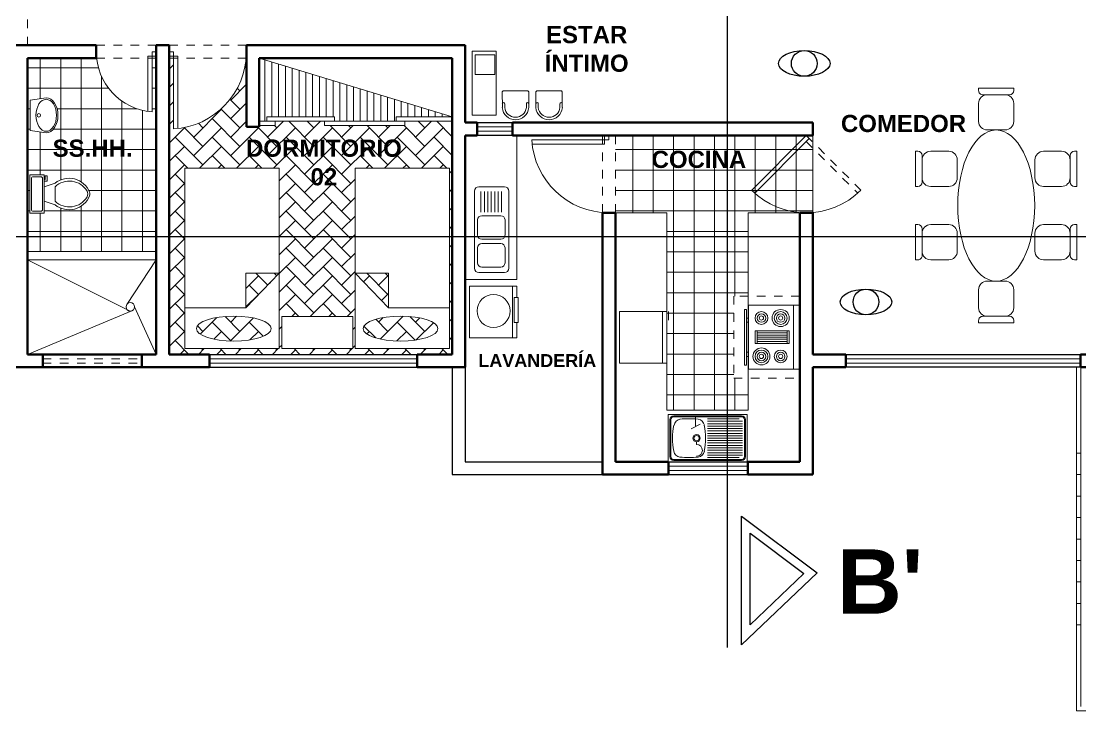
# Model space of a CAD drawing. Header units: millimetres. Extents: x 287 to 445, y 520 to 576.
# Drawn here: x 395.1 to 407.45, y 561.78 to 569.81 of the extents above; entities that cross this region are included whole.
import ezdxf

# ---------------------------------------------------------------- set-up
doc = ezdxf.new("R2010")
doc.units = ezdxf.units.MM
doc.header["$LTSCALE"] = 0.015
doc.linetypes.add('DASHED2', pattern=[9.525, 6.35, -3.175])
doc.layers.add('01 Corte', color=10, linetype='Continuous')
for name, color, linetype, lineweight in [('Muebles', 11, 'Continuous', 20), ('Muros', 41, 'Continuous', 60), ('Muros Bajos', 20, 'Continuous', 30), ('Proyecciones', 46, 'Continuous', 0), ('Puertas', 31, 'Continuous', 20), ('Texto', 133, 'Continuous', 20), ('Texturas', 38, 'Continuous', 0), ('Ventanas', 130, 'Continuous', 20)]:
    doc.layers.add(name, color=color, linetype=linetype, lineweight=lineweight)
pattern_1 = [(0, (-4.9632, 37.29303), (0, 0.238125), []), (90, (-4.9632, 37.29303), (-0.238125, 1e-17), [])]

# ---------------------------------------------------------------- blocks, each defined once
blk = doc.blocks.new('p04')
at = {"layer": 'Proyecciones', "linetype": 'DASHED2'}
for p, q in [((451.095, 543.079), (451.995, 543.079)), ((451.095, 542.929), (451.995, 542.929))]:
    blk.add_line(p, q, dxfattribs=at)
at = {"layer": 'Puertas'}
for p, q in [((451.145, 543.902), (451.145, 543.004)), ((451.195, 543.898), (451.195, 543.054)), ((451.095, 543.054), (451.195, 543.054)), ((451.095, 543.004), (451.145, 543.004))]:
    blk.add_line(p, q, dxfattribs=at)
blk.add_arc((451.095, 543.004), 0.9, 0, 86.8153, dxfattribs=at)
blk = doc.blocks.new('P02')
at = {"layer": 'Proyecciones', "linetype": 'DASHED2'}
for p, q in [((454.165, 543.091), (454.865, 543.091)), ((454.165, 542.941), (454.865, 542.941))]:
    blk.add_line(p, q, dxfattribs=at)
at = {"layer": 'Puertas'}
for p, q in [((454.215, 543.714), (454.215, 543.016)), ((454.265, 543.708), (454.265, 543.066)), ((454.165, 543.066), (454.265, 543.066)), ((454.165, 543.016), (454.215, 543.016))]:
    blk.add_line(p, q, dxfattribs=at)
blk.add_arc((454.165, 543.016), 0.7, 0, 85.904, dxfattribs=at)
blk = doc.blocks.new('lavaplatos')
at = {"layer": 'Muebles'}
for p, q in [((423.153, 544.413), (423.703, 544.413)), ((423.153, 543.495), (423.153, 544.413)), ((423.703, 544.413), (423.703, 543.495)), ((423.167, 543.559), (423.167, 544.349)), ((423.178, 543.559), (423.178, 544.349)), ((423.212, 544.394), (423.644, 544.394)), ((423.212, 544.383), (423.644, 544.383)), ((423.428, 544.383), (423.461, 544.383)), ((423.678, 544.349), (423.678, 543.559)), ((423.689, 544.349), (423.689, 543.559)), ((423.703, 544.341), (423.703, 543.641)), ((423.703, 544.341), (423.703, 543.641)), ((423.703, 544.341), (423.703, 543.641)), ((423.153, 544.11), (423.153, 544.055)), ((423.385, 544.083), (423.355, 544.083)), ((423.592, 544.041), (423.537, 544.147)), ((423.678, 544.094), (423.564, 544.094)), ((423.203, 543.956), (423.203, 543.588)), ((423.231, 543.956), (423.231, 543.546)), ((423.259, 543.956), (423.259, 543.546)), ((423.287, 543.956), (423.287, 543.546)), ((423.316, 543.956), (423.316, 543.546)), ((423.344, 543.956), (423.344, 543.546)), ((423.372, 543.956), (423.372, 543.546)), ((423.4, 543.956), (423.4, 543.546)), ((423.428, 543.956), (423.428, 543.546)), ((423.456, 543.956), (423.456, 543.546)), ((423.484, 543.956), (423.484, 543.546)), ((423.512, 543.956), (423.512, 543.546)), ((423.54, 543.956), (423.54, 543.546)), ((423.568, 543.956), (423.568, 543.546)), ((423.596, 543.956), (423.596, 543.546)), ((423.624, 543.956), (423.624, 543.546)), ((423.652, 543.956), (423.652, 543.586)), ((423.153, 543.495), (423.703, 543.495)), ((423.212, 543.525), (423.644, 543.525)), ((423.212, 543.514), (423.644, 543.514))]:
    blk.add_line(p, q, dxfattribs=at)
for radius in [0.0427, 0.0427, 0.0309]:
    blk.add_circle((423.428, 544.083), radius, dxfattribs=at)
for centre, radius, start, end in [((423.212, 544.349), 0.0449, 90, 180), ((423.212, 544.349), 0.0337, 90, 180), ((423.291, 544.266), 0.0842, 100.3812, 172.77), ((423.428, 543.521), 0.842, 79.6188, 100.3812), ((423.564, 544.263), 0.0842, 7.23, 79.6188), ((423.644, 544.349), 0.0449, 0, 90), ((423.644, 544.349), 0.0337, 0, 90), ((424.043, 544.171), 0.842, 172.77, 187.23), ((422.813, 544.171), 0.842, 352.77, 7.23), ((423.291, 544.075), 0.0842, 187.23, 259.6188), ((423.286, 544.083), 0.0681, 180.4616, 359.5384), ((423.564, 544.075), 0.0842, 280.3812, 352.77), ((423.428, 544.821), 0.842, 259.6188, 280.3812), ((423.212, 543.559), 0.0449, 180, 270), ((423.212, 543.559), 0.0337, 180, 270), ((423.644, 543.559), 0.0337, 270, 0), ((423.644, 543.559), 0.0449, 270, 0)]:
    blk.add_arc(centre, radius, start, end, dxfattribs=at)
blk = doc.blocks.new('cocina')
at = {"layer": 'Muebles'}
for p, q in [((421.594, 544.645), (421.594, 545.241)), ((421.594, 545.241), (422.339, 545.241)), ((421.594, 545.167), (422.339, 545.167)), ((422.339, 545.241), (422.339, 544.645)), ((421.892, 544.72), (421.892, 545.117)), ((421.892, 545.117), (422.041, 545.117)), ((421.892, 545.092), (422.041, 545.092)), ((421.917, 544.745), (421.917, 545.092)), ((421.942, 545.092), (421.942, 544.745)), ((421.967, 544.745), (421.967, 545.092)), ((421.991, 545.092), (421.991, 544.745)), ((422.016, 544.745), (422.016, 545.092)), ((422.041, 545.117), (422.041, 544.72)), ((422.041, 544.745), (421.892, 544.745)), ((422.041, 544.72), (421.892, 544.72)), ((422.339, 544.645), (421.594, 544.645)), ((421.644, 544.595), (421.644, 544.62)), ((421.644, 544.62), (422.29, 544.62)), ((422.29, 544.595), (421.644, 544.595)), ((421.743, 544.645), (421.743, 544.62)), ((421.793, 544.62), (421.793, 544.645)), ((422.141, 544.62), (422.141, 544.645)), ((422.19, 544.645), (422.19, 544.62)), ((422.29, 544.62), (422.29, 544.595))]:
    blk.add_line(p, q, dxfattribs=at)
for centre, radius in [((421.743, 545.018), 0.0994), ((421.743, 545.018), 0.0745), ((421.743, 545.018), 0.0497), ((421.743, 545.018), 0.0248), ((422.19, 545.018), 0.0745), ((422.19, 545.018), 0.0497), ((422.19, 545.018), 0.0248), ((421.743, 544.794), 0.0745), ((421.743, 544.794), 0.0497), ((421.743, 544.794), 0.0248), ((422.19, 544.794), 0.0994), ((422.19, 544.794), 0.0745), ((422.19, 544.794), 0.0497), ((422.19, 544.794), 0.0248)]:
    blk.add_circle(centre, radius, dxfattribs=at)
blk = doc.blocks.new('refrigeradora')
at = {"layer": 'Muebles'}
for p, q in [((420.11, 549.881), (420.11, 550.481)), ((420.16, 550.481), (420.71, 550.481)), ((420.16, 549.881), (420.16, 550.481)), ((420.66, 550.481), (420.66, 549.881)), ((420.71, 550.481), (420.71, 549.881)), ((420.73, 549.881), (420.73, 549.981)), ((420.71, 549.881), (420.16, 549.881))]:
    blk.add_line(p, q, dxfattribs=at)
blk = doc.blocks.new('silla01')
at = {"layer": 'Muebles'}
for p, q in [((420.99, 543.918), (420.99, 543.708)), ((421.3, 544.018), (421.09, 544.018)), ((421.4, 543.708), (421.4, 543.918)), ((420.99, 543.558), (420.99, 543.532)), ((421.35, 543.608), (421.04, 543.608)), ((421.09, 543.608), (421.3, 543.608)), ((421.4, 543.532), (421.4, 543.558)), ((420.99, 543.532), (421.4, 543.532))]:
    blk.add_line(p, q, dxfattribs=at)
for centre, radius, start, end in [((421.09, 543.918), 0.1, 90, 180), ((421.3, 543.918), 0.1, 360, 90), ((421.09, 543.708), 0.1, 180, 270), ((421.3, 543.708), 0.1, 270, 360), ((421.04, 543.558), 0.05, 90, 180), ((421.35, 543.558), 0.05, 360, 90)]:
    blk.add_arc(centre, radius, start, end, dxfattribs=at)
blk = doc.blocks.new('comedor')
at = {"layer": 'Muebles'}
blk.add_ellipse((421.545, 544.456), major_axis=(-0.88, 0), ratio=0.50965, dxfattribs=at)
for p, rotation in [((842.313, 1088.927), 180.0000000000026), ((966.443, 123.261), 90), ((0.777, -0.014), 2.557953848736361e-12)]:
    blk.add_blockref('silla01', p, dxfattribs=dict(at, rotation=rotation))
at = {"layer": 'Muebles', "xscale": -1}
for p, rotation in [((0.777, 1088.927), 179.9999999999974), ((-123.353, 123.261), 270), ((842.313, -0.014), 359.9999999999975)]:
    blk.add_blockref('silla01', p, dxfattribs=dict(at, rotation=rotation))
blk = doc.blocks.new('persona')
blk.add_circle((422.895, 544.36), 0.15)
blk.add_ellipse((422.895, 544.36), major_axis=(0.3, 0), ratio=0.5)
blk = doc.blocks.new('inodoro 02')
at = {"layer": 'Muebles'}
for p, q in [((418.605, 542.458, 0.086), (418.605, 542.903, 0.086)), ((418.605, 542.903, 0.086), (418.775, 542.903, 0.086)), ((418.627, 542.5, 0.086), (418.627, 542.861, 0.086)), ((418.648, 542.882, 0.086), (418.733, 542.882, 0.086)), ((418.754, 542.861, 0.086), (418.754, 542.5, 0.086)), ((418.775, 542.903, 0.086), (418.775, 542.458, 0.086)), ((418.786, 542.85, 0.086), (418.775, 542.85, 0.086)), ((418.775, 542.829, 0.086), (418.807, 542.829, 0.086)), ((418.775, 542.765, 0.086), (418.902, 542.808, 0.086)), ((418.807, 542.893, 0.086), (418.786, 542.893, 0.086)), ((418.786, 542.893, 0.086), (418.786, 542.85, 0.086)), ((418.807, 542.829, 0.086), (418.807, 542.893, 0.086)), ((418.902, 542.596, 0.086), (418.902, 542.765, 0.086)), ((418.775, 542.596, 0.086), (418.902, 542.553, 0.086)), ((418.775, 542.458, 0.086), (418.605, 542.458, 0.086)), ((418.733, 542.479, 0.086), (418.648, 542.479, 0.086))]:
    blk.add_line(p, q, dxfattribs=at)
for centre, radius, start, end in [((418.645, 542.863, 0.086), 0.0187, 81.8699, 188.1301), ((418.735, 542.863, 0.086), 0.0187, 351.8699, 98.1301), ((419.063, 542.606, 0.086), 0.258, 22.0286, 128.5309), ((419.068, 542.591, 0.086), 0.24, 31.0532, 133.6323), ((419.197, 542.681, 0.086), 0.0848, 335.7318, 24.2682), ((419.221, 542.681, 0.086), 0.0848, 344.8605, 15.1395), ((419.063, 542.755, 0.086), 0.258, 231.4693, 337.9716), ((419.068, 542.77, 0.086), 0.24, 226.3679, 328.947), ((418.645, 542.498, 0.086), 0.0187, 171.8699, 278.1301), ((418.735, 542.498, 0.086), 0.0187, 261.8699, 8.1301)]:
    blk.add_arc(centre, radius, start, end, dxfattribs=at)
blk = doc.blocks.new('lavado 02')
at = {"layer": 'Muebles', "linetype": 'Continuous'}
for p, q in [((419.479, 542.267), (419.505, 542.454)), ((419.505, 542.454), (419.505, 542.454)), ((419.505, 542.454), (419.859, 542.454)), ((419.859, 542.454), (419.859, 542.454)), ((419.859, 542.454), (419.885, 542.267)), ((419.51, 542.312), (419.499, 542.29)), ((419.527, 542.333), (419.51, 542.312)), ((419.55, 542.351), (419.527, 542.333)), ((419.578, 542.366), (419.55, 542.351)), ((419.611, 542.377), (419.578, 542.366)), ((419.646, 542.384), (419.611, 542.377)), ((419.682, 542.386), (419.646, 542.384)), ((419.718, 542.384), (419.682, 542.386)), ((419.753, 542.377), (419.718, 542.384)), ((419.785, 542.366), (419.753, 542.377)), ((419.814, 542.351), (419.785, 542.366)), ((419.837, 542.333), (419.814, 542.351)), ((419.854, 542.312), (419.837, 542.333)), ((419.864, 542.29), (419.854, 542.312)), ((419.483, 542.24), (419.479, 542.267)), ((419.494, 542.214), (419.483, 542.24)), ((419.513, 542.191), (419.494, 542.214)), ((419.499, 542.29), (419.496, 542.267)), ((419.496, 542.267), (419.499, 542.243)), ((419.499, 542.243), (419.51, 542.221)), ((419.51, 542.221), (419.527, 542.2)), ((419.538, 542.17), (419.513, 542.191)), ((419.527, 542.2), (419.55, 542.182)), ((419.55, 542.182), (419.578, 542.167)), ((419.785, 542.167), (419.814, 542.182)), ((419.814, 542.182), (419.837, 542.2)), ((419.851, 542.191), (419.825, 542.17)), ((419.837, 542.2), (419.854, 542.221)), ((419.87, 542.214), (419.851, 542.191)), ((419.854, 542.221), (419.864, 542.243)), ((419.868, 542.267), (419.864, 542.29)), ((419.864, 542.243), (419.868, 542.267)), ((419.881, 542.24), (419.87, 542.214)), ((419.885, 542.267), (419.881, 542.24)), ((419.569, 542.153), (419.538, 542.17)), ((419.604, 542.14), (419.569, 542.153)), ((419.578, 542.167), (419.611, 542.156)), ((419.642, 542.132), (419.604, 542.14)), ((419.611, 542.156), (419.646, 542.149)), ((419.682, 542.13), (419.642, 542.132)), ((419.646, 542.149), (419.682, 542.147)), ((419.682, 542.147), (419.718, 542.149)), ((419.721, 542.132), (419.682, 542.13)), ((419.718, 542.149), (419.753, 542.156)), ((419.76, 542.14), (419.721, 542.132)), ((419.753, 542.156), (419.785, 542.167)), ((419.795, 542.153), (419.76, 542.14)), ((419.825, 542.17), (419.795, 542.153))]:
    blk.add_line(p, q, dxfattribs=at)
blk.add_circle((419.682, 542.352), 0.0203, dxfattribs=at)
blk = doc.blocks.new('cama 001')
at = {"layer": 'Muebles'}
for p, q in [((404.394, 530.802), (404.394, 528.702)), ((405.494, 530.802), (404.394, 530.802)), ((405.494, 528.702), (405.494, 530.802)), ((404.394, 529.579), (404.784, 529.176)), ((404.784, 529.579), (404.394, 529.579)), ((404.784, 529.176), (404.784, 529.579)), ((404.784, 529.176), (405.494, 529.176)), ((404.394, 528.702), (405.494, 528.702))]:
    blk.add_line(p, q, dxfattribs=at)
at = {"layer": 'Muebles', "extrusion": (0, 0, -1)}
blk.add_ellipse((404.924, 528.934), major_axis=(0.436, 0), ratio=0.332956, dxfattribs=at)
blk = doc.blocks.new('sila')
at = {"layer": 'Muebles'}
for p, q in [((422.054, 545.478), (421.924, 545.348)), ((422.073, 545.457), (422.042, 545.426)), ((421.924, 545.332), (421.924, 545.348)), ((422.126, 545.13), (421.924, 545.332)), ((422.251, 545.279), (422.22, 545.248)), ((422.271, 545.26), (422.142, 545.13)), ((422.142, 545.13), (422.126, 545.13))]:
    blk.add_line(p, q, dxfattribs=at)
for centre, radius, start, end in [((422.153, 545.359), 0.155, 319.9791, 130.0209), ((422.032, 545.436), 0.014, 135, 315), ((422.153, 545.359), 0.127, 320.5027, 129.4973), ((422.23, 545.238), 0.014, 135, 315)]:
    blk.add_arc(centre, radius, start, end, dxfattribs=at)
blk = doc.blocks.new('lavadora')
at = {"layer": 'Muebles'}
for p, q in [((405.282, 529.162), (405.282, 528.562)), ((405.332, 529.162), (405.332, 528.562)), ((405.882, 529.162), (405.332, 529.162)), ((405.832, 528.562), (405.832, 529.162)), ((405.882, 529.032), (405.882, 529.162)), ((405.882, 528.562), (405.882, 528.739)), ((405.332, 528.562), (405.882, 528.562))]:
    blk.add_line(p, q, dxfattribs=at)
blk.add_lwpolyline([(405.854, 529.032), (405.9, 529.032), (405.9, 528.739), (405.854, 528.739)], close=True, dxfattribs=at)
blk.add_circle((405.613, 528.873), 0.193, dxfattribs=at)
blk = doc.blocks.new('lavanderia')
at = {"layer": 'Muebles'}
for p, q in [((417.476, 540.458), (417.476, 539.558)), ((417.526, 540.508), (417.826, 540.508)), ((417.552, 540.211), (417.552, 540.451)), ((417.592, 540.211), (417.592, 540.451)), ((417.632, 540.211), (417.632, 540.451)), ((417.632, 540.211), (417.632, 540.451)), ((417.672, 540.211), (417.672, 540.451)), ((417.712, 540.211), (417.712, 540.451)), ((417.752, 540.211), (417.752, 540.451)), ((417.752, 540.211), (417.752, 540.451)), ((417.792, 540.211), (417.792, 540.451)), ((417.876, 540.458), (417.876, 539.558)), ((417.512, 539.946), (417.512, 540.121)), ((417.562, 540.171), (417.782, 540.171)), ((417.832, 540.121), (417.832, 539.946)), ((417.562, 539.896), (417.782, 539.896)), ((417.562, 539.846), (417.782, 539.846)), ((417.512, 539.621), (417.512, 539.796)), ((417.832, 539.796), (417.832, 539.621)), ((417.826, 539.508), (417.526, 539.508)), ((417.562, 539.571), (417.782, 539.571))]:
    blk.add_line(p, q, dxfattribs=at)
for centre, start, end in [((417.526, 540.458), 90, 180), ((417.826, 540.458), 360, 90), ((417.562, 540.121), 90, 180), ((417.782, 540.121), 360, 90), ((417.562, 539.946), 180, 270), ((417.562, 539.796), 90, 180), ((417.782, 539.946), 270, 360), ((417.782, 539.796), 0, 90), ((417.562, 539.621), 180, 270), ((417.782, 539.621), 270, 0), ((417.526, 539.558), 180, 270), ((417.826, 539.558), 270, 360)]:
    blk.add_arc(centre, 0.05, start, end, dxfattribs=at)

msp = doc.modelspace()

# ---------------------------------------------------------------- hatches: boundary and pattern name
at = {"layer": 'Muebles'}
h = msp.add_hatch(dxfattribs=at)
h.set_pattern_fill('LINE', color=256, scale=0.025, angle=90, style=0)
h.set_pattern_definition([(90, (-4.9632, 37.29303), (-0.079375, 5e-18), [])])
h.paths.add_polyline_path([(397.878, 569.376), (397.878, 568.642), (397.967, 568.642), (397.967, 568.692), (398.755, 568.692), (398.755, 568.642), (399.473, 568.642), (399.473, 568.692), (400.128, 568.692)])
at = {"layer": 'Texturas'}
h = msp.add_hatch(dxfattribs=at)
h.set_pattern_fill('NET,_O', color=256, scale=0.075)
h.set_pattern_definition(pattern_1)
h.paths.add_polyline_path([(396.678, 569.376), (396.628, 569.376), (396.628, 568.753, -0.362752), (395.982, 569.376), (395.978, 569.376), (395.178, 569.376), (395.178, 567.126), (396.678, 567.126)])
h.paths.add_polyline_path([(395.9, 567.817, -0.132891), (395.9, 567.773, -0.501323), (395.5, 567.668), (395.373, 567.71), (395.373, 567.572), (395.203, 567.572), (395.203, 568.018), (395.373, 568.018), (395.373, 567.965), (395.383, 567.965), (395.383, 568.007), (395.404, 568.007), (395.404, 567.943), (395.373, 567.943), (395.373, 567.88), (395.5, 567.922, -0.501317)], flags=16)
h.paths.add_polyline_path([(395.872, 567.76, -0.48008), (395.5, 567.71), (395.5, 567.88, -0.48008), (395.872, 567.83, -0.215004)], flags=0)
h.paths.add_polyline_path([(395.351, 567.615, -0.5), (395.33, 567.593), (395.245, 567.593, -0.5), (395.224, 567.615), (395.224, 567.975, -0.5), (395.245, 567.996), (395.33, 567.996, -0.5), (395.351, 567.975)], flags=0)
h.paths.add_polyline_path([(395.491, 568.567), (395.47, 568.542), (395.446, 568.523), (395.421, 568.511), (395.394, 568.508), (395.206, 568.533), (395.206, 568.888), (395.394, 568.914), (395.421, 568.91), (395.446, 568.898), (395.47, 568.879), (395.491, 568.854), (395.508, 568.823), (395.52, 568.788), (395.528, 568.75), (395.531, 568.71), (395.528, 568.671), (395.52, 568.633), (395.508, 568.598)], flags=16)
h.paths.add_polyline_path([(395.479, 568.579), (395.46, 568.556), (395.44, 568.538), (395.417, 568.528), (395.394, 568.525), (395.371, 568.528), (395.348, 568.538), (395.327, 568.556), (395.309, 568.579), (395.294, 568.607), (395.283, 568.639), (395.277, 568.674), (395.274, 568.71), (395.277, 568.747), (395.283, 568.782), (395.294, 568.814), (395.309, 568.842), (395.327, 568.865), (395.348, 568.882), (395.371, 568.893), (395.394, 568.897), (395.417, 568.893), (395.44, 568.882), (395.46, 568.865), (395.479, 568.842), (395.493, 568.814), (395.505, 568.782), (395.511, 568.747), (395.514, 568.71), (395.511, 568.674), (395.505, 568.639), (395.493, 568.607)], flags=0)
h.paths.add_polyline_path([(395.288, 568.71, -1), (395.329, 568.71, -1)], flags=0)
h.paths.add_polyline_path([(395.459, 568.453), (396.411, 568.453), (396.411, 568.196), (395.459, 568.196)], flags=24)
h = msp.add_hatch(dxfattribs=at)
h.set_pattern_fill('AR-HBONE', color=256, scale=0.0015, style=0)
h.set_pattern_definition([(135, (822.66971, 37.29303), (-2e-17, 0.215526147), [0.4572, -0.1524]), (45, (822.56195, 37.40079), (-2e-17, 0.215526147), [0.4572, -0.1524])])
h.paths.add_polyline_path([(396.828, 569.376), (396.878, 569.376), (396.878, 568.552, 0.374059), (397.725, 569.376), (397.728, 569.376), (397.728, 568.576), (397.878, 568.576), (397.878, 568.592), (398.063, 568.592), (398.063, 568.642), (398.64, 568.642), (398.64, 568.592), (399.573, 568.592), (399.573, 568.642), (400.128, 568.642), (400.128, 565.926), (399.717, 565.926), (397.297, 565.926), (396.828, 565.926)])
h.paths.add_polyline_path([(398.995, 565.995), (400.095, 565.995), (400.095, 568.095), (398.995, 568.095)], flags=16)
h.paths.add_polyline_path([(398.111, 568.095), (397.011, 568.095), (397.011, 565.995), (398.111, 565.995)], flags=16)
h.paths.add_polyline_path([(398.995, 566.872), (399.385, 566.469), (399.385, 566.872)], flags=0)
h.paths.add_polyline_path([(398.111, 566.872), (397.721, 566.872), (397.721, 566.469)], flags=16)
h.paths.add_polyline_path([(398.139, 566.368), (398.139, 565.995), (398.968, 565.995), (398.968, 566.368)], flags=16)
edge = h.paths.add_edge_path(flags=0)
edge.add_ellipse((399.525, 566.227), major_axis=(-0.436, 0), ratio=0.332956, start_angle=0, end_angle=360, ccw=False)
edge = h.paths.add_edge_path(flags=0)
edge.add_ellipse((397.581, 566.227), major_axis=(0.436, 0), ratio=0.332956, start_angle=0, end_angle=360)
h.paths.add_polyline_path([(399.548, 568.453), (397.714, 568.453), (397.714, 567.895), (399.548, 567.895)], flags=24)
h = msp.add_hatch(dxfattribs=at)
h.set_pattern_fill('NET,_O', color=256, scale=0.075)
h.set_pattern_definition(pattern_1)
h.paths.add_polyline_path([(403.578, 567.576), (404.178, 567.576), (404.328, 567.576), (404.328, 568.476), (402.028, 568.476), (402.028, 567.576), (402.628, 567.576), (402.628, 565.276), (403.578, 565.276), (403.578, 565.649), (403.408, 565.649), (403.408, 566.606), (403.578, 566.606)])
h.paths.add_polyline_path([(402.434, 568.323), (403.571, 568.323), (403.571, 568.066), (402.434, 568.066)], flags=24)

# ---------------------------------------------------------------- linework, layer by layer
at = {"layer": '01 Corte'}
for p, q in [((403.334, 562.513), (403.334, 575.801)), ((429.191, 567.296), (388.296, 567.296))]:
    msp.add_line(p, q, dxfattribs=at)
msp.add_lwpolyline([(403.498, 562.545), (403.498, 564.043), (404.38, 563.384), (403.498, 562.545)], dxfattribs=at)
msp.add_lwpolyline([(403.598, 562.778), (403.598, 563.843), (404.225, 563.375)], close=True, dxfattribs=at)
at = {"layer": 'Muebles'}
for p, q in [((400.128, 568.692), (397.878, 569.376)), ((400.128, 568.642), (397.878, 568.642)), ((398.755, 568.692), (397.967, 568.692)), ((397.967, 568.692), (397.967, 568.642)), ((398.063, 568.642), (398.063, 568.592)), ((398.64, 568.642), (398.64, 568.592)), ((398.755, 568.692), (398.755, 568.642)), ((399.473, 568.692), (399.473, 568.642)), ((400.128, 568.692), (399.473, 568.692)), ((399.573, 568.642), (399.573, 568.592)), ((398.063, 568.592), (397.878, 568.592)), ((399.573, 568.592), (398.64, 568.592)), ((400.878, 566.8), (400.878, 568.476)), ((402.028, 567.576), (402.628, 567.576)), ((402.628, 565.276), (402.628, 567.576)), ((403.578, 565.276), (403.578, 567.576)), ((403.578, 567.576), (404.178, 567.576)), ((395.178, 567.126), (396.678, 567.126)), ((395.178, 567.026), (396.678, 567.026)), ((395.178, 567.026), (396.375, 566.43)), ((396.678, 567.026), (396.333, 566.508)), ((400.278, 566.8), (400.878, 566.8)), ((395.178, 565.926), (396.394, 566.434)), ((396.678, 565.926), (396.425, 566.48)), ((402.628, 565.276), (403.578, 565.276))]:
    msp.add_line(p, q, dxfattribs=at)
for points in [[(400.359, 569.456), (400.638, 569.456), (400.638, 568.711), (400.359, 568.711)], [(400.393, 569.417), (400.624, 569.417), (400.624, 569.187), (400.393, 569.187)], [(398.139, 565.995), (398.968, 565.995), (398.968, 566.368), (398.139, 566.368)]]:
    msp.add_lwpolyline(points, close=True, dxfattribs=at)
msp.add_circle((396.375, 566.48), 0.05, dxfattribs=at)
at = {"layer": 'Muros'}
for p, q in [((395.028, 569.526), (395.178, 569.526)), ((395.178, 569.526), (395.978, 569.526)), ((395.978, 569.526), (395.978, 569.376)), ((396.678, 565.926), (396.678, 569.526)), ((396.678, 569.526), (396.828, 569.526)), ((396.828, 565.926), (396.828, 569.526)), ((397.728, 569.526), (400.278, 569.526)), ((397.728, 569.526), (397.728, 569.376)), ((400.278, 568.626), (400.278, 569.526)), ((395.178, 565.926), (395.178, 569.376)), ((395.178, 569.376), (395.982, 569.376)), ((397.728, 569.376), (397.728, 568.576)), ((397.878, 569.376), (400.128, 569.376)), ((397.878, 569.376), (397.878, 568.576)), ((400.128, 565.926), (400.128, 569.376)), ((400.278, 568.626), (400.417, 568.626)), ((400.417, 568.626), (400.417, 568.476)), ((400.829, 568.626), (400.829, 568.476)), ((400.829, 568.626), (404.328, 568.626)), ((404.328, 568.476), (404.328, 568.626)), ((397.728, 568.576), (397.878, 568.576)), ((400.278, 565.776), (400.278, 568.476)), ((400.278, 568.476), (400.417, 568.476)), ((400.829, 568.476), (404.328, 568.476)), ((401.878, 564.526), (401.878, 567.576)), ((401.878, 567.576), (402.028, 567.576)), ((402.028, 564.676), (402.028, 567.576)), ((404.178, 564.676), (404.178, 567.576)), ((404.178, 567.576), (404.328, 567.576)), ((404.328, 565.926), (404.328, 567.576)), ((395.178, 565.926), (395.354, 565.926)), ((395.354, 565.776), (395.354, 565.926)), ((395.354, 565.926), (396.511, 565.926)), ((396.511, 565.776), (396.511, 565.926)), ((396.511, 565.926), (396.678, 565.926)), ((396.828, 565.926), (397.297, 565.926)), ((397.297, 565.776), (397.297, 565.926)), ((399.717, 565.776), (399.717, 565.926)), ((399.717, 565.926), (400.128, 565.926)), ((404.328, 565.926), (404.713, 565.926)), ((404.713, 565.776), (404.713, 565.926)), ((407.449, 565.776), (407.449, 565.926)), ((407.449, 565.926), (407.449, 565.851)), ((407.449, 565.926), (407.728, 565.926)), ((395.028, 565.776), (395.178, 565.776)), ((395.178, 565.776), (395.354, 565.776)), ((395.354, 565.776), (396.511, 565.776)), ((396.511, 565.776), (396.678, 565.776)), ((396.678, 565.776), (396.828, 565.776)), ((396.828, 565.776), (397.297, 565.776)), ((399.717, 565.776), (400.278, 565.776)), ((404.328, 564.676), (404.328, 565.776)), ((404.328, 565.776), (404.713, 565.776)), ((407.449, 565.776), (407.878, 565.776)), ((402.028, 564.676), (402.646, 564.676)), ((402.646, 564.526), (402.646, 564.676)), ((403.574, 564.526), (403.574, 564.676)), ((403.574, 564.676), (404.028, 564.676)), ((404.028, 564.676), (404.178, 564.676)), ((404.328, 564.526), (404.328, 564.676)), ((401.878, 564.526), (402.646, 564.526)), ((403.574, 564.526), (404.028, 564.526)), ((404.028, 564.526), (404.178, 564.526)), ((404.178, 564.526), (404.328, 564.526))]:
    msp.add_line(p, q, dxfattribs=at)
at = {"layer": 'Muros Bajos'}
for p, q in [((400.417, 568.626), (400.829, 568.626)), ((400.829, 568.476), (400.417, 568.476)), ((397.297, 565.926), (399.717, 565.926)), ((404.713, 565.926), (407.449, 565.926)), ((397.297, 565.776), (399.717, 565.776)), ((400.128, 565.776), (400.128, 564.676)), ((400.278, 565.776), (400.278, 564.676)), ((407.449, 565.776), (404.713, 565.776)), ((400.128, 564.676), (400.128, 564.526)), ((400.278, 564.676), (401.878, 564.676)), ((402.645, 564.676), (403.574, 564.676)), ((400.128, 564.526), (400.278, 564.526)), ((400.278, 564.526), (401.878, 564.526)), ((402.646, 564.526), (403.574, 564.526))]:
    msp.add_line(p, q, dxfattribs=at)
at = {"layer": 'Proyecciones', "linetype": 'DASHED2'}
for p, q in [((401.878, 568.476), (401.878, 567.576)), ((402.028, 568.476), (402.028, 567.576)), ((404.253, 568.476), (404.889, 567.84)), ((404.253, 568.405), (404.853, 567.805))]:
    msp.add_line(p, q, dxfattribs=at)
at = {"layer": 'Proyecciones'}
msp.add_line((407.453, 565.776), (407.453, 561.826), dxfattribs=at)
at = {"layer": 'Proyecciones', "linetype": 'DASHED2'}
msp.add_lwpolyline([(404.178, 566.606), (403.408, 566.606), (403.408, 565.649), (404.178, 565.649)], dxfattribs=at)
at = {"layer": 'Puertas'}
for p, q in [((401.054, 568.426), (401.953, 568.426)), ((401.059, 568.376), (401.903, 568.376)), ((401.903, 568.476), (401.903, 568.376)), ((401.953, 568.476), (401.953, 568.426)), ((404.253, 568.476), (403.617, 567.84)), ((404.288, 568.441), (403.653, 567.805))]:
    msp.add_line(p, q, dxfattribs=at)
for centre, start, end in [((401.953, 568.476), 183.1847, 270), ((404.253, 568.476), 225, 315)]:
    msp.add_arc(centre, 0.9, start, end, dxfattribs=at)
at = {"layer": 'Texturas'}
for p, q in [((404.328, 568.476), (404.328, 567.576)), ((407.403, 565.776), (407.403, 561.776)), ((407.453, 564.776), (407.403, 564.776)), ((407.453, 564.526), (407.403, 564.526)), ((407.453, 564.276), (407.403, 564.276)), ((407.453, 564.026), (407.403, 564.026)), ((407.453, 563.776), (407.403, 563.776)), ((407.453, 563.526), (407.403, 563.526)), ((407.453, 563.276), (407.403, 563.276)), ((407.453, 563.026), (407.403, 563.026)), ((407.453, 562.776), (407.403, 562.776)), ((407.403, 561.776), (410.303, 561.776))]:
    msp.add_line(p, q, dxfattribs=at)
at = {"layer": 'Ventanas'}
for p, q in [((400.417, 568.576), (400.829, 568.576)), ((400.829, 568.526), (400.417, 568.526)), ((397.297, 565.876), (399.717, 565.876)), ((397.297, 565.826), (399.717, 565.826)), ((404.713, 565.876), (407.449, 565.876)), ((407.449, 565.826), (404.713, 565.826)), ((402.645, 564.626), (403.574, 564.626)), ((402.646, 564.576), (403.574, 564.576))]:
    msp.add_line(p, q, dxfattribs=at)
at = {"layer": 'Ventanas', "linetype": 'DASHED2'}
for p, q in [((395.354, 565.876), (396.511, 565.876)), ((395.354, 565.826), (396.511, 565.826))]:
    msp.add_line(p, q, dxfattribs=at)

# ---------------------------------------------------------------- block references
for p in [(-18.665, 24.955), (-17.946, 22.177)]:
    msp.add_blockref('persona', p)
at = {"rotation": 90}
msp.add_blockref('comedor', (950.923, 146.115), dxfattribs=at)
at = {"layer": 'Muebles'}
for name, p, rotation in [('sila', (313.745, 1252.949), 224.9999999999963), ('sila', (314.136, 1252.949), 224.9999999999963), ('lavado 02', (937.661, 149.029, -0.086), 90), ('cocina', (-141.063, 988.093), 270), ('lavaplatos', (947.058, 141.523), 90)]:
    msp.add_blockref(name, p, dxfattribs=dict(at, rotation=rotation))
for name, p in [('inodoro 02', (-23.403, 25.114, -0.086)), ('cama 001', (-5.399, 37.293)), ('lavanderia', (-17.09, 27.371)), ('lavadora', (-5.004, 37.559))]:
    msp.add_blockref(name, p, dxfattribs=at)
at = {"layer": 'Muebles', "xscale": -1}
msp.add_blockref('cama 001', (802.505, 37.293), dxfattribs=at)
at = {"layer": 'Muebles', "xscale": -1, "rotation": 180}
msp.add_blockref('refrigeradora', (-18.082, 1116.307), dxfattribs=at)
at = {"layer": 'Puertas', "xscale": -1}
for p, rotation in [((938.107, 1021.521), 90), ((-54.267, 1112.455), 180)]:
    msp.add_blockref('p04', p, dxfattribs=dict(at, rotation=rotation))
at = {"layer": 'Puertas', "rotation": 180}
msp.add_blockref('P02', (850.843, 1112.467), dxfattribs=at)

# ---------------------------------------------------------------- texts
at = {"layer": 'Texto', "width": 1.0727}
for s, insert, char_height, attachment_point in [('{\\fArial|b1|i0|c0|p34;\\H2x;ESTAR ÍNTIMO}', (401.694, 569.751), 0.1, 2), ('{\\fArial|b1|i0|c0|p34;\\H2x;COMEDOR}', (405.387, 568.716), 0.1, 2), ('{\\fArial|b1|i0|c0|p34;\\H2x;SS.HH.}', (395.935, 568.428), 0.1, 2), ('{\\fArial|b1|i0|c0|p34;\\H2x;DORMITORIO 02}', (398.631, 568.428), 0.1, 2), ('{\\fArial|b1|i0|c0|p34;\\H2x;COCINA}', (403.002, 568.298), 0.1, 2), ('{\\fArial|b1|i0|c0|p34;LAVANDERÍA}', (401.118, 565.93), 0.15, 2), ("{\\fArial|b1|i0|c0|p34;B'}", (405.113, 562.906), 0.75, 8)]:
    msp.add_mtext(s, dxfattribs=dict(at, insert=insert, char_height=char_height, attachment_point=attachment_point))

doc.saveas('drawing.dxf')
